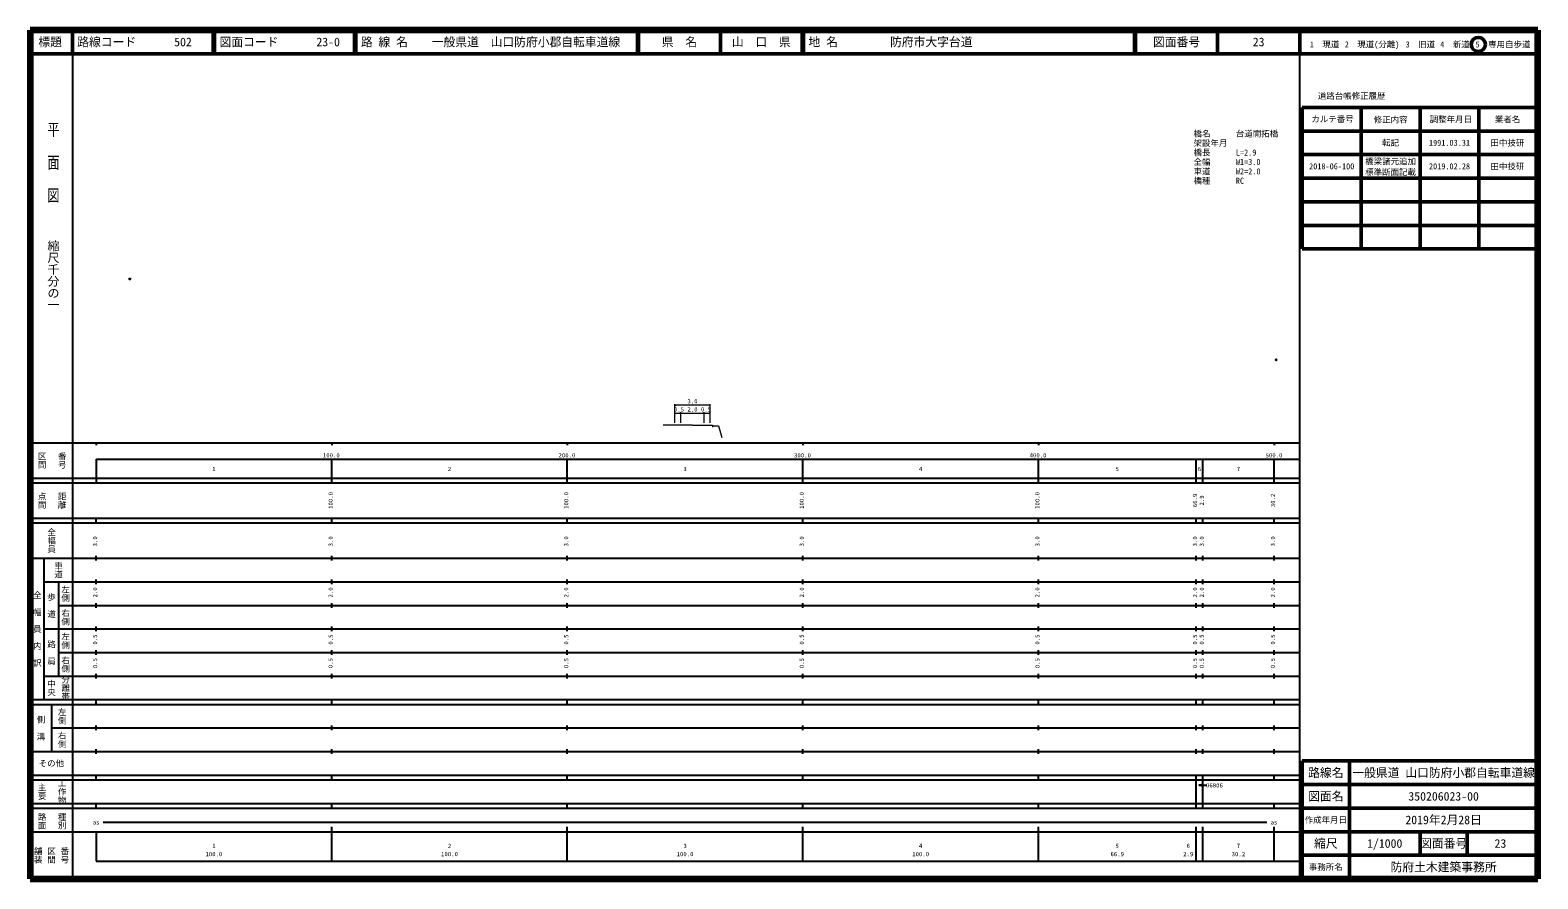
# Model space of a CAD drawing. Units: millimetres on the paper, with parts at other scales. Extents: x 40 to 680, y 20 to 380.
import ezdxf
from ezdxf.enums import TextEntityAlignment as Align

# ---------------------------------------------------------------- set-up
doc = ezdxf.new("R2010")
doc.units = ezdxf.units.MM
doc.header["$PDMODE"] = 32
doc.header["$PDSIZE"] = 0.5
doc.layers.add('M-OTRS', color=6, linetype='Continuous')
doc.layers.add('M-TTL-TXT', color=7, linetype='Continuous')
for name, color, linetype, lineweight in [('M-STR-HTXT', 7, 'Continuous', 13), ('M-TTL', 2, 'Continuous', 140), ('M-TTL-BAND', 7, 'Continuous', 25), ('M-TTL-FRAM', 2, 'Continuous', 50), ('M-TTL-LINE', 7, 'Continuous', 50)]:
    doc.layers.add(name, color=color, linetype=linetype, lineweight=lineweight)
doc.styles.add('@ＭＳ ゴシック', font='')
doc.styles.add('ＭＳ ゴシック', font='')
doc.styles.get('@ＭＳ ゴシック').set_extended_font_data('@MS Gothic')
doc.styles.get('ＭＳ ゴシック').set_extended_font_data('MS Gothic')

# ---------------------------------------------------------------- blocks, each defined once
blk = doc.blocks.new('open_arrow')
at = {"color": 0, "linetype": 'Continuous', "lineweight": -2}
blk.add_lwpolyline([(7.5, 1.25), (0, 0), (7.5, -1.25)], dxfattribs=at)

msp = doc.modelspace()

# ---------------------------------------------------------------- linework, layer by layer
at = {"layer": 'M-OTRS'}
for p in [(82.318, 274.419), (568.935, 240.138)]:
    msp.add_point(p, dxfattribs=at)
at = {"layer": 'M-STR-HTXT'}
for p, q in [((313.665, 213.415), (313.665, 221.415)), ((313.665, 220.915), (314.165, 220.998)), ((328.665, 220.915), (313.665, 220.915)), ((316.165, 213.415), (316.165, 217.915)), ((326.165, 213.415), (326.165, 217.915)), ((328.665, 220.915), (328.165, 220.998)), ((328.665, 213.415), (328.665, 221.415)), ((312.665, 212.415), (308.665, 212.415)), ((313.665, 212.415), (312.665, 212.415)), ((313.665, 217.415), (314.165, 217.498)), ((316.165, 217.415), (313.665, 217.415)), ((316.165, 212.415), (313.665, 212.415)), ((316.165, 217.415), (315.665, 217.498)), ((316.165, 217.415), (316.665, 217.498)), ((326.165, 217.415), (316.165, 217.415)), ((321.165, 212.415), (316.165, 212.415)), ((321.165, 212.415), (326.165, 212.415)), ((326.165, 217.415), (325.665, 217.498)), ((326.165, 217.415), (326.665, 217.498)), ((328.665, 217.415), (326.165, 217.415)), ((326.165, 212.415), (328.665, 212.415)), ((328.665, 217.415), (328.165, 217.498)), ((328.665, 212.415), (329.665, 212.415)), ((329.665, 212.415), (329.665, 212.165)), ((329.665, 212.165), (330.915, 212.165)), ((329.665, 212.165), (329.665, 211.665)), ((330.915, 212.165), (332.165, 212.165)), ((332.165, 212.165), (333.665, 207.165))]:
    msp.add_line(p, q, dxfattribs=at)
at = {"layer": 'M-TTL'}
for p, q in [((40, 380), (40, 20)), ((680, 380), (40, 380)), ((680, 20), (680, 380)), ((40, 20), (680, 20))]:
    msp.add_line(p, q, dxfattribs=at)
at = {"layer": 'M-TTL-BAND'}
for p, q in [((58, 370), (58, 20)), ((579, 20), (579, 370)), ((40, 205), (579, 205)), ((68, 205), (68, 204)), ((168, 205), (168, 204)), ((268, 205), (268, 204)), ((368, 205), (368, 204)), ((468, 205), (468, 204)), ((568, 205), (568, 204)), ((68, 198), (579, 198)), ((68, 198), (68, 188)), ((168, 188), (168, 198)), ((268, 188), (268, 198)), ((368, 188), (368, 198)), ((468, 188), (468, 198)), ((534.9, 188), (534.9, 198)), ((537.8, 188), (537.8, 198)), ((568, 188), (568, 198)), ((40, 190), (579, 190)), ((40, 188), (579, 188)), ((40, 173), (579, 173)), ((68, 171), (68, 173)), ((168, 171), (168, 173)), ((268, 171), (268, 173)), ((368, 171), (368, 173)), ((468, 171), (468, 173)), ((534.9, 171), (534.9, 173)), ((537.8, 171), (537.8, 173)), ((568, 171), (568, 173)), ((40, 171), (579, 171)), ((40, 156), (579, 156)), ((46, 96), (46, 156)), ((68, 155), (68, 157)), ((168, 155), (168, 157)), ((268, 155), (268, 157)), ((368, 155), (368, 157)), ((468, 155), (468, 157)), ((534.9, 155), (534.9, 157)), ((537.8, 155), (537.8, 157)), ((568, 155), (568, 157)), ((46, 146), (579, 146)), ((52, 146), (52, 106)), ((68, 145), (68, 147)), ((168, 145), (168, 147)), ((268, 145), (268, 147)), ((368, 145), (368, 147)), ((468, 145), (468, 147)), ((534.9, 145), (534.9, 147)), ((537.8, 145), (537.8, 147)), ((568, 145), (568, 147)), ((52, 136), (579, 136)), ((68, 135), (68, 137)), ((168, 135), (168, 137)), ((268, 135), (268, 137)), ((368, 135), (368, 137)), ((468, 135), (468, 137)), ((534.9, 135), (534.9, 137)), ((537.8, 135), (537.8, 137)), ((568, 135), (568, 137)), ((46, 126), (579, 126)), ((68, 125), (68, 127)), ((168, 125), (168, 127)), ((268, 125), (268, 127)), ((368, 125), (368, 127)), ((468, 125), (468, 127)), ((534.9, 125), (534.9, 127)), ((537.8, 125), (537.8, 127)), ((568, 125), (568, 127)), ((52, 116), (579, 116)), ((68, 115), (68, 117)), ((168, 115), (168, 117)), ((268, 115), (268, 117)), ((368, 115), (368, 117)), ((468, 115), (468, 117)), ((534.9, 115), (534.9, 117)), ((537.8, 115), (537.8, 117)), ((568, 115), (568, 117)), ((46, 106), (579, 106)), ((68, 105), (68, 107)), ((168, 105), (168, 107)), ((268, 105), (268, 107)), ((368, 105), (368, 107)), ((468, 105), (468, 107)), ((534.9, 105), (534.9, 107)), ((537.8, 105), (537.8, 107)), ((568, 105), (568, 107)), ((40, 96), (579, 96)), ((68, 94), (68, 96)), ((168, 94), (168, 96)), ((268, 94), (268, 96)), ((368, 94), (368, 96)), ((468, 94), (468, 96)), ((534.9, 94), (534.9, 96)), ((537.8, 94), (537.8, 96)), ((568, 94), (568, 96)), ((40, 94), (579, 94)), ((49, 94), (49, 74)), ((49, 84), (579, 84)), ((68, 83), (68, 85)), ((168, 83), (168, 85)), ((268, 83), (268, 85)), ((368, 83), (368, 85)), ((468, 83), (468, 85)), ((534.9, 83), (534.9, 85)), ((537.8, 83), (537.8, 85)), ((568, 83), (568, 85)), ((40, 74), (579, 74)), ((68, 73), (68, 75)), ((168, 73), (168, 75)), ((268, 73), (268, 75)), ((368, 73), (368, 75)), ((468, 73), (468, 75)), ((534.9, 73), (534.9, 75)), ((537.8, 73), (537.8, 75)), ((568, 73), (568, 75)), ((40, 64), (579, 64)), ((68, 62), (68, 64)), ((168, 62), (168, 64)), ((268, 62), (268, 64)), ((368, 62), (368, 64)), ((468, 62), (468, 64)), ((534.9, 62), (534.9, 64)), ((537.8, 62), (537.8, 64)), ((568, 62), (568, 64)), ((40, 62), (579, 62)), ((534.9, 52), (534.9, 62)), ((536.292, 59.749), (539.359, 59.749)), ((537.8, 52), (537.8, 62)), ((40, 52), (579, 52)), ((68, 50), (68, 52)), ((168, 50), (168, 52)), ((268, 50), (268, 52)), ((368, 50), (368, 52)), ((468, 50), (468, 52)), ((534.9, 50), (534.9, 52)), ((537.8, 50), (537.8, 52)), ((568, 50), (568, 52)), ((40, 50), (579, 50)), ((40, 40), (579, 40)), ((68, 40), (68, 27.5)), ((71, 44), (565, 44)), ((168, 27.5), (168, 42)), ((268, 27.5), (268, 42)), ((368, 27.5), (368, 42)), ((468, 27.5), (468, 42)), ((534.9, 27.5), (534.9, 42)), ((537.8, 27.5), (537.8, 42)), ((568, 27.5), (568, 42)), ((68, 27.5), (579, 27.5))]:
    msp.add_line(p, q, dxfattribs=at)
at = {"layer": 'M-TTL-FRAM'}
for p, q in [((580, 347.197), (580, 287.197)), ((580, 347.197), (680, 347.197)), ((580, 287.197), (680, 287.197)), ((680, 70), (580, 70)), ((580, 70), (580, 20))]:
    msp.add_line(p, q, dxfattribs=at)
at = {"layer": 'M-TTL-LINE'}
for p, q in [((58, 380), (58, 370)), ((117.75, 380), (117.75, 370)), ((118.25, 380), (118.25, 370)), ((177.75, 380), (177.75, 370)), ((178.25, 380), (178.25, 370)), ((297.75, 380), (297.75, 370)), ((298.25, 380), (298.25, 370)), ((333, 380), (333, 370)), ((367.75, 380), (367.75, 370)), ((368.25, 380), (368.25, 370)), ((508.747, 380), (508.747, 370)), ((509.247, 380), (509.247, 370)), ((543.997, 380), (543.997, 370)), ((579, 380), (579, 370)), ((40, 370), (680, 370)), ((605, 347.197), (605, 287.197)), ((630, 347.197), (630, 287.197)), ((655, 347.197), (655, 287.197)), ((580, 337.197), (680, 337.197)), ((580, 327.197), (680, 327.197)), ((580, 317.197), (680, 317.197)), ((580, 307.197), (680, 307.197)), ((580, 297.197), (680, 297.197)), ((600, 70), (600, 20)), ((680, 60), (580, 60)), ((680, 50), (580, 50)), ((680, 40), (580, 40)), ((630, 40), (630, 30)), ((650, 40), (650, 30)), ((680, 30), (580, 30))]:
    msp.add_line(p, q, dxfattribs=at)
msp.add_circle((654.714, 373.958), 3, dxfattribs=at)

# ---------------------------------------------------------------- block references
at = {"layer": 'M-TTL-BAND', "xscale": 0.2, "yscale": 0.2}
msp.add_blockref('open_arrow', (536.292, 59.749), dxfattribs=at)

# ---------------------------------------------------------------- texts
at = {"layer": 'M-STR-HTXT', "style": 'ＭＳ ゴシック'}
for s, p in [('橋名\u3000\u3000\u3000台道開拓橋', (533.842, 337.392)), ('架設年月\u3000', (533.842, 333.392)), ('橋長\u3000\u3000\u3000L=2.9', (533.842, 329.392)), ('全幅\u3000\u3000\u3000W1=3.0', (533.842, 325.392)), ('車道\u3000\u3000\u3000W2=2.0', (533.842, 321.392)), ('橋種\u3000\u3000\u3000RC', (533.842, 317.392))]:
    msp.add_text(s, height=2.566, dxfattribs=at).set_placement(p, align=Align.TOP_LEFT)
for s, p in [('0.5', (315.415, 217.665)), ('3.0', (321.165, 221.165)), ('2.0', (321.165, 217.665)), ('0.5', (326.915, 217.665))]:
    msp.add_text(s, height=1.833, dxfattribs=at).set_placement(p, align=Align.BOTTOM_CENTER)
at = {"layer": 'M-TTL-BAND', "style": '@ＭＳ ゴシック', "width": 1.4}
msp.add_text('平  面  図', height=3.666, rotation=270, dxfattribs=at).set_placement((49.777, 306.475), align=Align.MIDDLE_RIGHT)
at = {"layer": 'M-TTL-BAND', "style": '@ＭＳ ゴシック'}
msp.add_text('縮尺千分の一', height=3.666, rotation=270, dxfattribs=at).set_placement((49.777, 261.03), align=Align.MIDDLE_RIGHT)
for s, p in [('区間', (45, 197.5)), ('番号', (53.5, 197.5)), ('点間', (45, 180.5)), ('距離', (53.5, 180.5)), ('全幅員', (49, 163.5)), ('車道', (52, 151)), ('全\u3000幅\u3000員\u3000内\u3000訳', (43, 126)), ('歩\u3000道', (49, 136)), ('左側', (55, 141)), ('右側', (55, 131)), ('左側', (55, 121)), ('路\u3000肩', (49, 116)), ('右側', (55, 111)), ('中央', (49, 101)), ('分離帯', (55, 101)), ('左側', (53.5, 89)), ('側\u3000溝', (44.5, 84)), ('右側', (53.5, 79)), ('主要', (45, 57)), ('工作物', (53.5, 57)), ('路面', (45, 44.5)), ('種別', (53.5, 44.5)), ('舗装', (43.333, 30)), ('区間', (49, 30)), ('番号', (54.667, 30))]:
    msp.add_text(s, height=2.566, rotation=270, dxfattribs=at).set_placement(p, align=Align.MIDDLE_CENTER)
at = {"layer": 'M-TTL-BAND', "style": 'ＭＳ ゴシック'}
for s, p in [('100.0', (167.844, 198.195)), ('200.0', (267.844, 198.195)), ('300.0', (367.844, 198.195)), ('400.0', (467.844, 198.195)), ('500.0', (568, 198.195)), ('1', (118, 192.405)), ('2', (218, 192.405)), ('3', (318, 192.405)), ('4', (418, 192.405)), ('5', (501.45, 192.405)), ('6', (536.35, 192.405)), ('7', (552.9, 192.405)), ('as', (68, 42.5)), ('as', (568, 42.5)), ('1', (118, 32.523)), ('2', (218, 32.523)), ('3', (318, 32.523)), ('4', (418, 32.523)), ('5', (501.45, 32.523)), ('6', (531.589, 32.523)), ('7', (552.9, 32.523)), ('100.0', (118, 29.033)), ('100.0', (218, 29.033)), ('100.0', (318, 29.033)), ('100.0', (418, 29.033)), ('66.9', (501.45, 29.033)), ('2.9', (531.589, 29.033)), ('30.2', (552.9, 29.033))]:
    msp.add_text(s, height=1.833, dxfattribs=at).set_placement(p, align=Align.BOTTOM_CENTER)
for s, p in [('100.0', (169, 180.5)), ('100.0', (269, 180.5)), ('100.0', (369, 180.5)), ('100.0', (469, 180.5)), ('66.9', (535.9, 180.5)), ('2.9', (538.8, 180.5)), ('30.2', (569, 180.5)), ('3.0', (69, 163.174)), ('3.0', (169, 163.174)), ('3.0', (269, 163.174)), ('3.0', (369, 163.174)), ('3.0', (469, 163.174)), ('3.0', (535.9, 163.174)), ('3.0', (538.8, 163.174)), ('3.0', (569, 163.174)), ('2.0', (69, 141.5)), ('2.0', (169, 141.5)), ('2.0', (269, 141.5)), ('2.0', (369, 141.5)), ('2.0', (469, 141.5)), ('2.0', (535.9, 141.5)), ('2.0', (538.8, 141.5)), ('2.0', (569, 141.5)), ('0.5', (69, 121.5)), ('0.5', (169, 121.5)), ('0.5', (269, 121.5)), ('0.5', (369, 121.5)), ('0.5', (469, 121.5)), ('0.5', (535.9, 121.5)), ('0.5', (538.8, 121.5)), ('0.5', (569, 121.5)), ('0.5', (69, 111.5)), ('0.5', (169, 111.5)), ('0.5', (269, 111.5)), ('0.5', (369, 111.5)), ('0.5', (469, 111.5)), ('0.5', (535.9, 111.5)), ('0.5', (538.8, 111.5)), ('0.5', (569, 111.5))]:
    msp.add_text(s, height=1.833, rotation=90, dxfattribs=at).set_placement(p, align=Align.BOTTOM_CENTER)
for s, height, p in [('その他', 2.566, (49, 69)), ('06806', 1.833, (542.719, 59.655))]:
    msp.add_text(s, height=height, dxfattribs=at).set_placement(p, align=Align.MIDDLE_CENTER)
at = {"layer": 'M-TTL-TXT', "style": 'ＭＳ ゴシック'}
for s, height, p in [('標題', 3.666, (48.5, 375)), ('県\u3000名', 3.666, (315.625, 375)), ('山\u3000口\u3000県', 3.666, (350.375, 375)), ('図面番号', 3.666, (526.622, 375)), ('23', 3.666, (561.497, 375)), ('1\u3000現道', 2.566, (589.448, 373.958)), ('2\u3000現道(分離)', 2.566, (609.619, 373.958)), ('3\u3000旧道', 2.566, (630.121, 373.958)), ('4\u3000新道', 2.566, (644.824, 373.958)), ('5\u3000専用自歩道', 2.566, (665.228, 373.958)), ('道路台帳修正履歴', 2.566, (600.968, 352.113)), ('カルテ番号', 2.566, (592.839, 342.277)), ('修正内容', 2.566, (617.509, 342.023)), ('調整年月日', 2.566, (643.089, 342.197)), ('業者名', 2.566, (667.134, 342.197)), ('転記', 2.566, (617.5, 332.245)), ('1991.03.31', 2.566, (642.5, 332.245)), ('田中技研', 2.566, (667.077, 332.189)), ('2018-06-100', 2.566, (592.5, 322.245)), ('橋梁諸元追加', 2.566, (617.5, 324.339)), ('標準断面記載', 2.566, (617.5, 319.78)), ('2019.02.28', 2.566, (642.5, 322.245)), ('田中技研', 2.566, (667.077, 322.189)), ('路線名', 3.666, (590, 65)), ('路線名', 3.666, (590, 65)), ('一般県道 山口防府小郡自転車道線', 3.666, (640, 65)), ('図面名', 3.666, (590, 55)), ('図面名', 3.666, (590, 55)), ('350206023-00', 3.666, (640, 55)), ('作成年月日', 2.566, (590, 45)), ('作成年月日', 2.566, (590, 45)), ('2019年2月28日', 3.666, (640, 45)), ('縮尺', 3.666, (590, 35)), ('縮尺', 3.666, (590, 35)), ('1/1000', 3.666, (615, 35)), ('図面番号', 3.666, (640, 35)), ('図面番号', 3.666, (640, 35)), ('23', 3.666, (664.125, 35)), ('事務所名', 2.566, (590, 25)), ('事務所名', 2.566, (590, 25)), ('防府土木建築事務所', 3.666, (640, 25))]:
    msp.add_text(s, height=height, dxfattribs=at).set_placement(p, align=Align.MIDDLE_CENTER)
for s, p in [('路線コード', (60, 375)), ('502', (101.142, 375)), ('図面コード', (120.38, 375)), ('23-0', (161.521, 375)), ('路 線 名', (180.38, 375)), ('一般県道\u3000山口防府小郡自転車道線', (210.464, 375)), ('地 名', (370.38, 375)), ('防府市大字台道', (405.024, 375))]:
    msp.add_text(s, height=3.666, dxfattribs=at).set_placement(p, align=Align.MIDDLE_LEFT)

doc.saveas('drawing.dxf')
